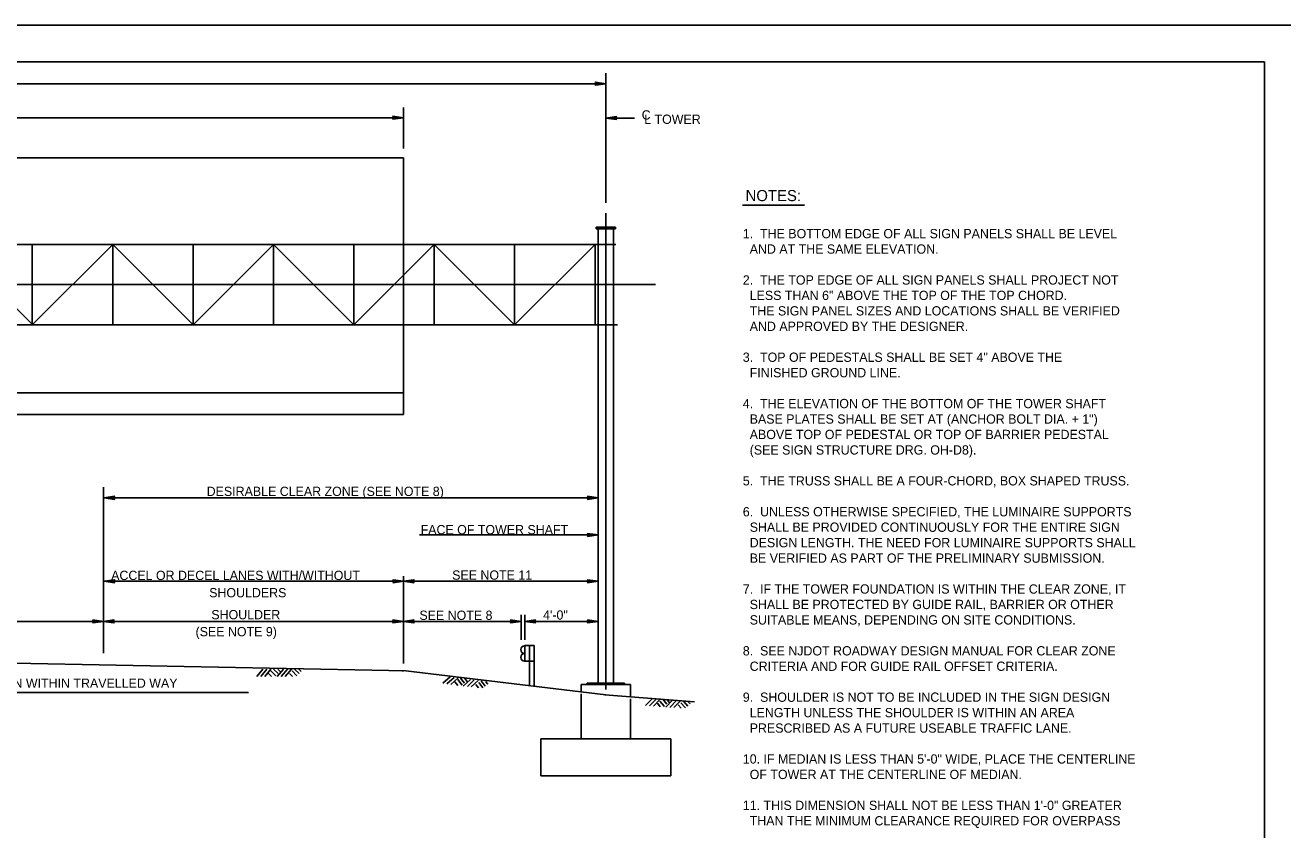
# Model space of a CAD drawing. Extents: x -3 to 26050223, y 0 to 12035013.
# Drawn here: x 34.79 to 68.89, y 21.63 to 43.33 of the extents above; entities that cross this region are included whole.
import ezdxf

# ---------------------------------------------------------------- set-up
doc = ezdxf.new("R2010")
doc.units = 0
for name, color, linetype in [('1', 7, 'Continuous'), ('2', 7, 'Continuous'), ('39', 7, 'Continuous')]:
    doc.layers.add(name, color=color, linetype=linetype)

msp = doc.modelspace()

# ---------------------------------------------------------------- linework, layer by layer
at = {"layer": '1'}
for p, q in [((68.892, 43.325), (0, 43.325)), ((68.183, 42.342), (3.6, 42.342)), ((68.183, 1.017), (68.183, 42.342)), ((41.025, 25.767), (41.192, 25.967)), ((41.133, 25.767), (41.3, 25.967)), ((41.242, 25.767), (41.408, 25.967)), ((41.475, 25.967), (41.6, 25.842)), ((41.575, 25.767), (41.742, 25.967)), ((41.592, 25.967), (41.658, 25.9)), ((41.683, 25.767), (41.85, 25.967)), ((41.792, 25.767), (41.958, 25.967)), ((42.042, 25.967), (42.167, 25.842)), ((42.158, 25.967), (42.225, 25.9)), ((41.342, 25.85), (41.425, 25.767)), ((41.408, 25.917), (41.542, 25.783)), ((41.908, 25.85), (41.992, 25.767)), ((41.975, 25.917), (42.108, 25.783)), ((46.042, 25.583), (46.233, 25.758)), ((46.15, 25.567), (46.342, 25.742)), ((46.258, 25.55), (46.45, 25.725)), ((46.367, 25.625), (46.442, 25.525)), ((46.442, 25.683), (46.558, 25.533)), ((46.517, 25.717), (46.625, 25.583)), ((46.592, 25.508), (46.783, 25.683)), ((46.633, 25.708), (46.692, 25.633)), ((46.7, 25.492), (46.883, 25.675)), ((46.8, 25.483), (46.992, 25.658)), ((47.008, 25.608), (47.117, 25.458)), ((47.075, 25.65), (47.183, 25.508)), ((47.192, 25.633), (47.25, 25.558)), ((46.933, 25.55), (47, 25.458)), ((51.5, 24.983), (51.683, 25.167)), ((51.608, 24.975), (51.792, 25.158)), ((51.717, 24.967), (51.9, 25.15)), ((51.825, 25.042), (51.9, 24.95)), ((51.892, 25.1), (52.017, 24.958)), ((51.967, 25.15), (52.075, 25.017)), ((52.05, 24.942), (52.233, 25.125)), ((52.083, 25.142), (52.142, 25.067)), ((52.158, 24.933), (52.342, 25.117)), ((52.267, 24.925), (52.442, 25.108)), ((52.383, 25), (52.467, 24.908)), ((52.458, 25.058), (52.583, 24.917)), ((52.525, 25.1), (52.642, 24.967)), ((52.642, 25.092), (52.708, 25.025))]:
    msp.add_line(p, q, dxfattribs=at)
at = {"layer": '39'}
for p, q in [((50.433, 42.033), (50.433, 38.542)), ((50.433, 41.75), (6.517, 41.75)), ((44.975, 41.108), (44.975, 40)), ((44.975, 40.833), (12.975, 40.833)), ((50.433, 40.825), (51.208, 40.825)), ((44.975, 39.75), (12.975, 39.75)), ((44.975, 39.75), (44.975, 32.833)), ((50.433, 38.258), (50.433, 25.417)), ((54.117, 38.475), (55.783, 38.475)), ((50.175, 37.883), (50.692, 37.883)), ((50.175, 37.883), (50.175, 37.833)), ((50.692, 37.883), (50.692, 37.833)), ((50.175, 37.833), (50.692, 37.833)), ((50.225, 37.833), (50.225, 25.875)), ((50.308, 37.833), (50.308, 37.833)), ((50.642, 37.833), (50.642, 25.867)), ((50.7, 37.417), (9.525, 37.417)), ((34.992, 35.25), (32.825, 37.417)), ((34.975, 37.417), (34.975, 35.25)), ((34.975, 35.25), (37.142, 37.417)), ((37.142, 37.417), (37.142, 35.25)), ((39.308, 35.25), (37.142, 37.417)), ((39.308, 37.417), (39.308, 35.25)), ((39.308, 35.25), (41.475, 37.417)), ((41.475, 37.417), (41.475, 35.25)), ((43.642, 35.25), (41.475, 37.417)), ((43.642, 37.417), (43.642, 35.25)), ((43.642, 35.25), (45.808, 37.417)), ((45.808, 37.417), (45.808, 35.25)), ((47.975, 35.25), (45.808, 37.417)), ((47.975, 37.417), (47.975, 35.25)), ((47.975, 35.25), (50.142, 37.417)), ((50.142, 37.417), (50.142, 35.25)), ((11.3, 36.333), (51.775, 36.333)), ((50.75, 35.25), (10.725, 35.25)), ((44.975, 33.417), (12.975, 33.417)), ((44.975, 32.833), (12.975, 32.833)), ((36.892, 30.867), (36.892, 26.392)), ((36.908, 30.583), (50.225, 30.583)), ((45.408, 29.583), (50.225, 29.583)), ((36.908, 28.333), (44.983, 28.333)), ((44.975, 28.467), (44.975, 26.117)), ((44.975, 28.333), (50.225, 28.333)), ((48.15, 27.425), (48.15, 26.75)), ((48.25, 27.425), (48.25, 26.75)), ((25.325, 27.25), (36.892, 27.25)), ((36.892, 27.25), (38.3, 27.25)), ((38.158, 27.25), (44.975, 27.25)), ((38.158, 27.25), (44.85, 27.25)), ((44.975, 27.25), (48.15, 27.25)), ((45.183, 27.25), (46.292, 27.25)), ((48.25, 27.25), (49.233, 27.25)), ((49.017, 27.25), (50.225, 27.25)), ((48.5, 26.6), (48.25, 26.6)), ((48.25, 26.6), (48.25, 26.183)), ((48.25, 26.392), (48.25, 26.392)), ((48.375, 26.6), (48.375, 25.525)), ((48.5, 25.508), (48.5, 26.6)), ((28.308, 26.25), (45.042, 25.917)), ((48.5, 26.183), (48.25, 26.183)), ((44.933, 25.917), (44.975, 25.917)), ((45.042, 25.917), (50.433, 25.267)), ((49.933, 25.583), (50.933, 25.583)), ((49.933, 25.583), (49.933, 25.55)), ((50.225, 25.883), (50.225, 25.583)), ((50.467, 25.583), (50.467, 25.583)), ((50.642, 25.867), (50.642, 25.583)), ((50.933, 25.583), (50.933, 25.55)), ((28.346, 25.333), (40.799, 25.333)), ((49.767, 25.55), (51.1, 25.55)), ((49.767, 25.55), (49.767, 25.342)), ((49.767, 25.3), (49.767, 24.083)), ((50.408, 25.267), (52.825, 25.083)), ((51.1, 25.55), (51.1, 25.217)), ((51.1, 25.167), (51.1, 24.083)), ((48.683, 24.083), (52.183, 24.083)), ((48.683, 24.083), (48.683, 23.083)), ((52.183, 24.083), (52.183, 23.083)), ((48.683, 23.083), (52.183, 23.083))]:
    msp.add_line(p, q, dxfattribs=at)
for points in [[(50.175, 41.75), (50.15, 41.792), (50.433, 41.75), (50.15, 41.708)], [(50.175, 41.75), (50.15, 41.792), (50.433, 41.75), (50.15, 41.708)], [(44.717, 40.833), (44.692, 40.875), (44.975, 40.833), (44.692, 40.792)], [(44.717, 40.833), (44.692, 40.875), (44.975, 40.833), (44.692, 40.792)], [(50.692, 40.825), (50.717, 40.783), (50.433, 40.825), (50.717, 40.867)], [(37.167, 30.583), (37.192, 30.542), (36.908, 30.583), (37.192, 30.625)], [(37.167, 30.583), (37.192, 30.542), (36.908, 30.583), (37.192, 30.625)], [(49.967, 30.583), (49.942, 30.625), (50.225, 30.583), (49.942, 30.542)], [(49.967, 30.583), (49.942, 30.625), (50.225, 30.583), (49.942, 30.542)], [(49.967, 29.583), (49.942, 29.625), (50.225, 29.583), (49.942, 29.542)], [(37.167, 28.333), (37.192, 28.292), (36.908, 28.333), (37.192, 28.375)], [(37.167, 28.333), (37.192, 28.292), (36.908, 28.333), (37.192, 28.375)], [(44.725, 28.333), (44.7, 28.375), (44.983, 28.333), (44.7, 28.292)], [(44.725, 28.333), (44.7, 28.375), (44.983, 28.333), (44.7, 28.292)], [(45.233, 28.333), (45.258, 28.292), (44.975, 28.333), (45.258, 28.375)], [(49.967, 28.333), (49.942, 28.375), (50.225, 28.333), (49.942, 28.292)], [(36.633, 27.25), (36.608, 27.292), (36.892, 27.25), (36.608, 27.208)], [(37.15, 27.25), (37.175, 27.208), (36.892, 27.25), (37.175, 27.292)], [(37.15, 27.25), (37.175, 27.208), (36.892, 27.25), (37.175, 27.292)], [(44.717, 27.25), (44.692, 27.292), (44.975, 27.25), (44.692, 27.208)], [(44.717, 27.25), (44.692, 27.292), (44.975, 27.25), (44.692, 27.208)], [(45.233, 27.25), (45.258, 27.208), (44.975, 27.25), (45.258, 27.292)], [(45.233, 27.25), (45.258, 27.208), (44.975, 27.25), (45.258, 27.292)], [(47.892, 27.25), (47.867, 27.292), (48.15, 27.25), (47.867, 27.208)], [(48.508, 27.25), (48.533, 27.208), (48.25, 27.25), (48.533, 27.292)], [(49.967, 27.25), (49.942, 27.292), (50.225, 27.25), (49.942, 27.208)], [(49.967, 27.25), (49.942, 27.292), (50.225, 27.25), (49.942, 27.208)]]:
    msp.add_lwpolyline(points, close=True, dxfattribs=at)
for centre in [(48.245, 26.49), (48.245, 26.282)]:
    msp.add_arc(centre, 0.104, 90, 270, dxfattribs=at)

# ---------------------------------------------------------------- texts
at = {"layer": '2'}
for s, p in [('C', (51.4, 40.783)), ('L TOWER', (51.467, 40.667)), ('DESIRABLE CLEAR ZONE (SEE NOTE 8) ', (39.675, 30.633)), ('ACCEL OR DECEL LANES WITH/WITHOUT ', (37.1, 28.367)), ('SEE NOTE 11', (46.292, 28.375)), ('SHOULDERS', (39.742, 27.9)), ('SHOULDER', (39.8, 27.308)), ('SEE NOTE 8', (45.408, 27.292)), ('4\'-0"', (48.742, 27.3)), ('(SEE NOTE 9) ', (39.375, 26.85)), ('HIGHEST POINT ON CROSS SECTION WITHIN TRAVELLED WAY', (28.654, 25.461))]:
    msp.add_text(s, height=0.25, dxfattribs=at).set_placement(p)
at = {"layer": '39'}
for s, height, p in [('NOTES:', 0.3, (54.2, 38.583)), ('1.  THE BOTTOM EDGE OF ALL SIGN PANELS SHALL BE LEVEL', 0.25, (54.125, 37.583)), ('  AND AT THE SAME ELEVATION.', 0.25, (54.125, 37.167)), ('2.  THE TOP EDGE OF ALL SIGN PANELS SHALL PROJECT NOT', 0.25, (54.125, 36.333)), ('  LESS THAN 6" ABOVE THE TOP OF THE TOP CHORD.', 0.25, (54.125, 35.917)), ('  THE SIGN PANEL SIZES AND LOCATIONS SHALL BE VERIFIED', 0.25, (54.125, 35.5)), ('  AND APPROVED BY THE DESIGNER.', 0.25, (54.125, 35.083)), ('3.  TOP OF PEDESTALS SHALL BE SET 4" ABOVE THE', 0.25, (54.125, 34.25)), ('  FINISHED GROUND LINE.', 0.25, (54.125, 33.833)), ('4.  THE ELEVATION OF THE BOTTOM OF THE TOWER SHAFT', 0.25, (54.125, 33)), ('  BASE PLATES SHALL BE SET AT (ANCHOR BOLT DIA. + 1")', 0.25, (54.125, 32.583)), ('  ABOVE TOP OF PEDESTAL OR TOP OF BARRIER PEDESTAL', 0.25, (54.125, 32.167)), ('  (SEE SIGN STRUCTURE DRG. OH-D8).', 0.25, (54.125, 31.75)), ('5.  THE TRUSS SHALL BE A FOUR-CHORD, BOX SHAPED TRUSS.', 0.25, (54.125, 30.917)), ('6.  UNLESS OTHERWISE SPECIFIED, THE LUMINAIRE SUPPORTS ', 0.25, (54.125, 30.083)), ('FACE OF TOWER SHAFT', 0.25, (45.442, 29.6)), ('  SHALL BE PROVIDED CONTINUOUSLY FOR THE ENTIRE SIGN ', 0.25, (54.125, 29.667)), ('  DESIGN LENGTH. THE NEED FOR LUMINAIRE SUPPORTS SHALL ', 0.25, (54.125, 29.25)), ('  BE VERIFIED AS PART OF THE PRELIMINARY SUBMISSION.', 0.25, (54.125, 28.833)), ('7.  IF THE TOWER FOUNDATION IS WITHIN THE CLEAR ZONE, IT', 0.25, (54.125, 28)), ('  SHALL BE PROTECTED BY GUIDE RAIL, BARRIER OR OTHER', 0.25, (54.125, 27.583)), ('  SUITABLE MEANS, DEPENDING ON SITE CONDITIONS.', 0.25, (54.125, 27.167)), ('8.  SEE NJDOT ROADWAY DESIGN MANUAL FOR CLEAR ZONE', 0.25, (54.125, 26.333)), ('  CRITERIA AND FOR GUIDE RAIL OFFSET CRITERIA.', 0.25, (54.125, 25.917)), ('9.  SHOULDER IS NOT TO BE INCLUDED IN THE SIGN DESIGN', 0.25, (54.125, 25.083)), ('  LENGTH UNLESS THE SHOULDER IS WITHIN AN AREA', 0.25, (54.125, 24.667)), ('  PRESCRIBED AS A FUTURE USEABLE TRAFFIC LANE.', 0.25, (54.125, 24.25)), ('10. IF MEDIAN IS LESS THAN 5\'-0" WIDE, PLACE THE CENTERLINE', 0.25, (54.125, 23.417)), ('  OF TOWER AT THE CENTERLINE OF MEDIAN.', 0.25, (54.125, 23)), ('11. THIS DIMENSION SHALL NOT BE LESS THAN 1\'-0" GREATER', 0.25, (54.125, 22.167)), ('  THAN THE MINIMUM CLEARANCE REQUIRED FOR OVERPASS', 0.25, (54.125, 21.75))]:
    msp.add_text(s, height=height, dxfattribs=at).set_placement(p)

doc.saveas('drawing.dxf')
